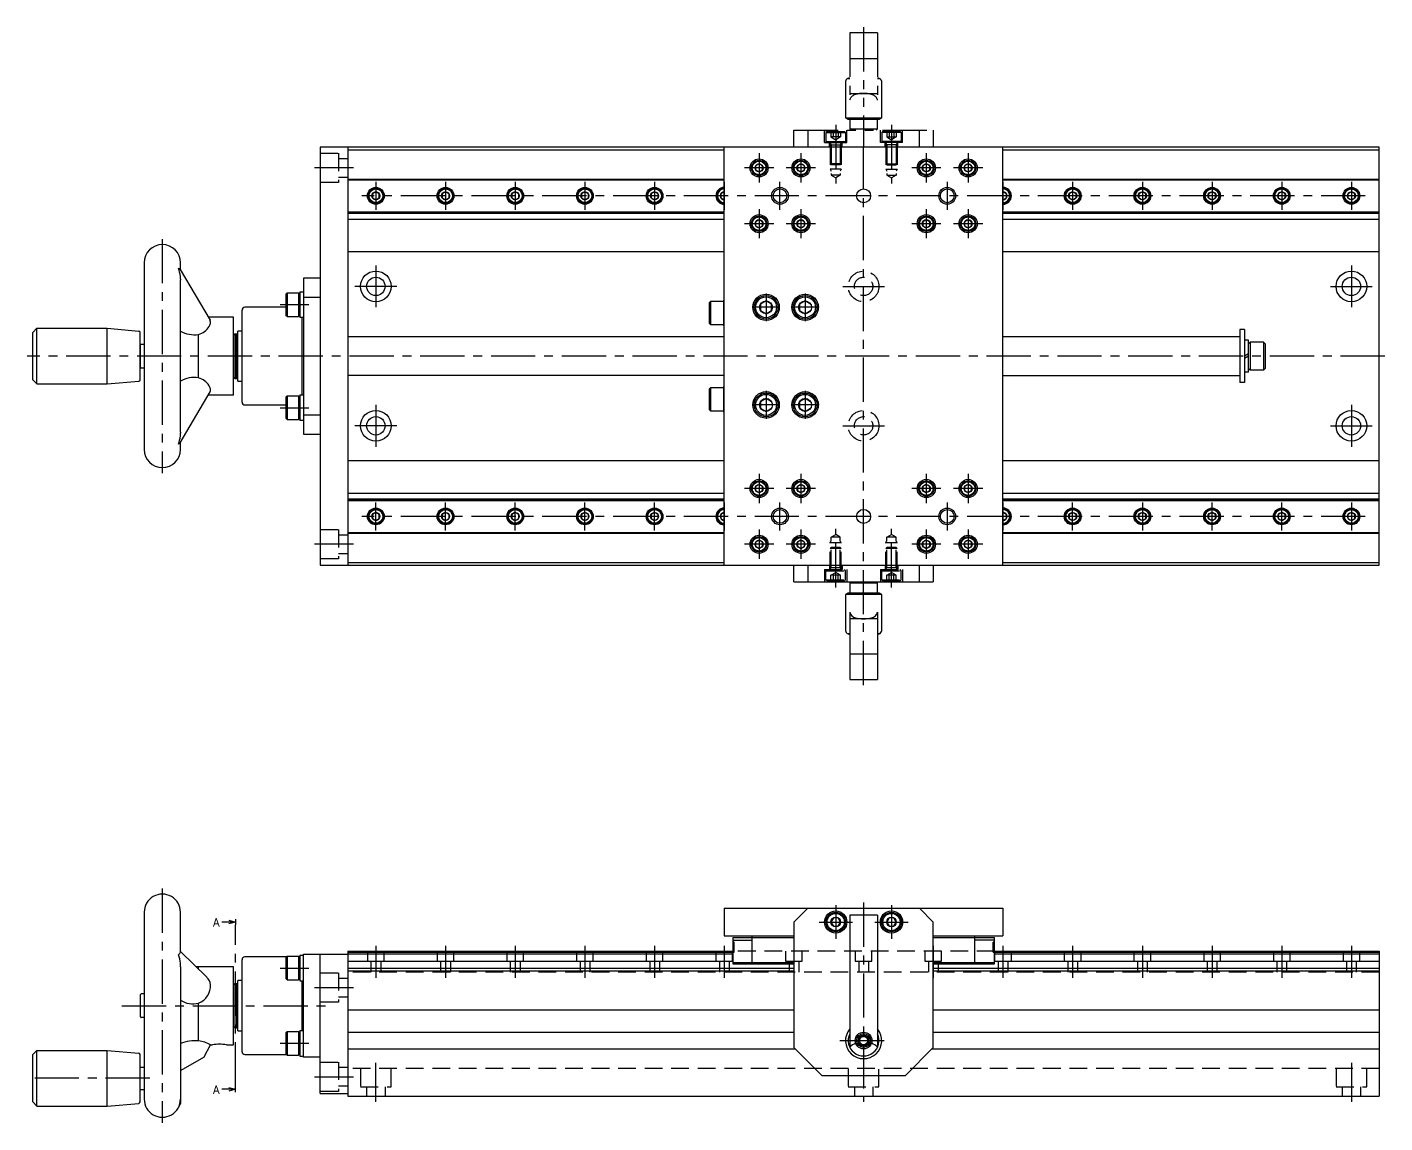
# Model space of a CAD drawing. Extents: x 0 to 794, y -11 to 401.
# Drawn here: x 306.9 to 794, y 8 to 401 of the extents above; entities that cross this region are included whole.
import ezdxf

# ---------------------------------------------------------------- set-up
doc = ezdxf.new("R2010")
doc.units = 0
doc.header["$LTSCALE"] = 0.5
for name, pattern in [('CENTER', [50.8, 31.75, -6.35, 6.35, -6.35]), ('DASHED', [19.05, 12.7, -6.35]), ('PHANTOM', [63.5, 31.75, -6.35, 6.35, -6.35, 6.35, -6.35])]:
    doc.linetypes.add(name, pattern=pattern)
doc.layers.get('0').update_dxf_attribs({"linetype": 'CONTINUOUS'})
for name, color, linetype in [('MSM_CENTER', 1, 'CENTER'), ('MSM_CONTINUOUS', 7, 'CONTINUOUS'), ('MSM_DASHED', 4, 'DASHED'), ('MSM_IMAGINARY', 6, 'PHANTOM'), ('MSM_NARROW', 5, 'CONTINUOUS'), ('MSM_PART_NUMBER', 7, 'CONTINUOUS')]:
    doc.layers.add(name, color=color, linetype=linetype)
doc.styles.get("Standard").update_dxf_attribs({"font": 'txt.shx', "height": 3, "bigfont": 'bigfont.shx'})

# ---------------------------------------------------------------- blocks, each defined once
blk = doc.blocks.new('_OPEN30')
at = {"color": 0, "linetype": 'BYBLOCK'}
for p, q in [((-1, 0.27), (0, 0)), ((0, 0), (-1, -0.27)), ((0, 0), (-1, 0))]:
    blk.add_line(p, q, dxfattribs=at)

msp = doc.modelspace()

# ---------------------------------------------------------------- linework, layer by layer
at = {"layer": 'MSM_CENTER'}
for p, q in [((596.95, 366), (596.95, 344.96)), ((616.95, 366), (616.95, 344.96)), ((569.45, 355.75), (569.45, 345.25)), ((584.45, 355.75), (584.45, 345.25)), ((606.95, 165), (606.95, 358)), ((629.45, 355.75), (629.45, 345.25)), ((644.45, 355.75), (644.45, 345.25)), ((423.95, 350.5), (409.95, 350.5)), ((574.7, 350.5), (564.2, 350.5)), ((589.7, 350.5), (579.2, 350.5)), ((634.7, 350.5), (624.2, 350.5)), ((649.7, 350.5), (639.2, 350.5)), ((431.95, 345.5), (431.95, 335.5)), ((456.95, 345.5), (456.95, 335.5)), ((481.95, 345.5), (481.95, 335.5)), ((506.95, 345.5), (506.95, 335.5)), ((531.95, 345.5), (531.95, 335.5)), ((556.95, 345.5), (556.95, 335.5)), ((576.95, 335.5), (576.95, 345.5)), ((636.95, 345.5), (636.95, 335.5)), ((656.95, 345.5), (656.95, 335.5)), ((681.95, 345.5), (681.95, 335.5)), ((706.95, 345.5), (706.95, 335.5)), ((731.95, 345.5), (731.95, 335.5)), ((756.95, 345.5), (756.95, 335.5)), ((781.95, 345.5), (781.95, 335.5)), ((786.95, 340.5), (426.95, 340.5)), ((569.45, 335.75), (569.45, 325.25)), ((584.45, 335.75), (584.45, 325.25)), ((629.45, 335.75), (629.45, 325.25)), ((644.45, 335.75), (644.45, 325.25)), ((574.7, 330.5), (564.2, 330.5)), ((589.7, 330.5), (579.2, 330.5)), ((634.7, 330.5), (624.2, 330.5)), ((649.7, 330.5), (639.2, 330.5)), ((355.35, 325), (355.35, 241)), ((431.95, 315.5), (431.95, 300.5)), ((781.95, 315.5), (781.95, 300.5)), ((439.45, 308), (424.45, 308)), ((599.45, 308), (614.45, 308)), ((774.45, 308), (789.45, 308)), ((571.95, 305.5), (571.95, 295.5)), ((585.95, 305.5), (585.95, 295.5)), ((397.65, 301.5), (407.95, 301.5)), ((576.95, 300.5), (566.95, 300.5)), ((590.95, 300.5), (580.95, 300.5)), ((793.95, 283), (306.85, 283)), ((571.95, 270.5), (571.95, 260.5)), ((585.95, 270.5), (585.95, 260.5)), ((397.65, 264.5), (407.95, 264.5)), ((431.95, 265.5), (431.95, 250.5)), ((576.95, 265.5), (566.95, 265.5)), ((590.95, 265.5), (580.95, 265.5)), ((781.95, 265.5), (781.95, 250.5)), ((439.45, 258), (424.45, 258)), ((599.45, 258), (614.45, 258)), ((774.45, 258), (789.45, 258)), ((569.45, 240.75), (569.45, 230.25)), ((584.45, 240.75), (584.45, 230.25)), ((629.45, 240.75), (629.45, 230.25)), ((644.45, 240.75), (644.45, 230.25)), ((574.7, 235.5), (564.2, 235.5)), ((589.7, 235.5), (579.2, 235.5)), ((634.7, 235.5), (624.2, 235.5)), ((649.7, 235.5), (639.2, 235.5)), ((431.95, 220.5), (431.95, 230.5)), ((456.95, 220.5), (456.95, 230.5)), ((481.95, 220.5), (481.95, 230.5)), ((506.95, 220.5), (506.95, 230.5)), ((531.95, 220.5), (531.95, 230.5)), ((556.95, 230.5), (556.95, 220.5)), ((576.95, 220.5), (576.95, 230.5)), ((636.95, 230.5), (636.95, 220.5)), ((656.95, 230.5), (656.95, 220.5)), ((681.95, 220.5), (681.95, 230.5)), ((706.95, 230.5), (706.95, 220.5)), ((731.95, 220.5), (731.95, 230.5)), ((756.95, 220.5), (756.95, 230.5)), ((781.95, 230.5), (781.95, 220.5)), ((786.95, 225.5), (426.95, 225.5)), ((569.45, 220.75), (569.45, 210.25)), ((584.45, 220.75), (584.45, 210.25)), ((596.95, 200), (596.95, 221.03)), ((616.95, 200), (616.95, 221.03)), ((629.45, 220.75), (629.45, 210.25)), ((644.45, 220.75), (644.45, 210.25)), ((423.95, 215.5), (409.95, 215.5)), ((574.7, 215.5), (564.2, 215.5)), ((589.7, 215.5), (579.2, 215.5)), ((634.7, 215.5), (624.2, 215.5)), ((649.7, 215.5), (639.2, 215.5)), ((355.35, 92), (355.35, 7.98)), ((596.95, 86), (596.95, 74)), ((606.95, 87), (606.95, 15.5)), ((616.95, 86), (616.95, 74)), ((381.65, 21), (381.65, 79)), ((590.95, 80), (602.95, 80)), ((610.95, 80), (622.95, 80)), ((431.95, 71.5), (431.95, 60)), ((456.95, 71.5), (456.95, 60)), ((481.95, 71.5), (481.95, 60)), ((506.95, 71.5), (506.95, 60)), ((531.95, 71.5), (531.95, 60)), ((556.95, 71.5), (556.95, 60)), ((581.95, 71.5), (581.95, 60)), ((631.95, 71.5), (631.95, 60)), ((656.95, 71.5), (656.95, 60)), ((681.95, 71.5), (681.95, 60)), ((706.95, 71.5), (706.95, 60)), ((731.95, 71.5), (731.95, 60)), ((756.95, 71.5), (756.95, 60)), ((781.95, 71.5), (781.95, 60)), ((397.65, 63.5), (407.95, 63.5)), ((409.95, 56.5), (423.95, 56.5)), ((340.85, 50), (413.95, 50)), ((397.65, 36.5), (407.95, 36.5)), ((598.45, 37.5), (615.45, 37.5)), ((431.95, 15.5), (431.95, 29.5)), ((781.95, 29.5), (781.95, 15.5)), ((409.95, 24.5), (423.95, 24.5)), ((350.85, 23.98), (306.85, 23.98))]:
    msp.add_line(p, q, dxfattribs=at)
at = {"layer": 'MSM_CONTINUOUS'}
for p, q in [((411.95, 358), (411.95, 208)), ((791.95, 358), (411.95, 358)), ((421.95, 358), (421.95, 208)), ((421.95, 357), (556.95, 357)), ((556.95, 208), (556.95, 358)), ((656.95, 208), (656.95, 358)), ((656.95, 357), (791.95, 357)), ((791.95, 208), (791.95, 358)), ((569.45, 351.94), (568.2, 351.22)), ((568.2, 351.22), (568.2, 349.77)), ((570.7, 351.22), (569.45, 351.94)), ((570.7, 349.77), (570.7, 351.22)), ((584.45, 351.94), (583.2, 351.22)), ((583.2, 351.22), (583.2, 349.77)), ((585.7, 351.22), (584.45, 351.94)), ((585.7, 349.77), (585.7, 351.22)), ((629.45, 351.94), (628.2, 351.22)), ((628.2, 351.22), (628.2, 349.77)), ((630.7, 351.22), (629.45, 351.94)), ((630.7, 349.77), (630.7, 351.22)), ((644.45, 351.94), (643.2, 351.22)), ((643.2, 351.22), (643.2, 349.77)), ((645.7, 351.22), (644.45, 351.94)), ((645.7, 349.77), (645.7, 351.22)), ((421.95, 346.5), (556.95, 346.5)), ((421.95, 346.2), (556.95, 346.2)), ((568.2, 349.77), (569.45, 349.05)), ((569.45, 349.05), (570.7, 349.77)), ((583.2, 349.77), (584.45, 349.05)), ((584.45, 349.05), (585.7, 349.77)), ((628.2, 349.77), (629.45, 349.05)), ((629.45, 349.05), (630.7, 349.77)), ((643.2, 349.77), (644.45, 349.05)), ((644.45, 349.05), (645.7, 349.77)), ((656.95, 346.5), (791.95, 346.5)), ((656.95, 346.2), (791.95, 346.2)), ((431.95, 341.94), (430.7, 341.22)), ((430.7, 341.22), (430.7, 339.77)), ((433.2, 341.22), (431.95, 341.94)), ((433.2, 339.77), (433.2, 341.22)), ((456.95, 341.94), (455.7, 341.22)), ((455.7, 341.22), (455.7, 339.77)), ((458.2, 341.22), (456.95, 341.94)), ((458.2, 339.77), (458.2, 341.22)), ((481.95, 341.94), (480.7, 341.22)), ((480.7, 341.22), (480.7, 339.77)), ((483.2, 341.22), (481.95, 341.94)), ((483.2, 339.77), (483.2, 341.22)), ((506.95, 341.94), (505.7, 341.22)), ((505.7, 341.22), (505.7, 339.77)), ((508.2, 341.22), (506.95, 341.94)), ((508.2, 339.77), (508.2, 341.22)), ((531.95, 341.94), (530.7, 341.22)), ((530.7, 341.22), (530.7, 339.77)), ((533.2, 341.22), (531.95, 341.94)), ((533.2, 339.77), (533.2, 341.22)), ((556.95, 341.94), (555.7, 341.22)), ((555.7, 341.22), (555.7, 339.77)), ((658.2, 341.22), (656.95, 341.94)), ((658.2, 339.77), (658.2, 341.22)), ((681.95, 341.94), (680.7, 341.22)), ((680.7, 341.22), (680.7, 339.77)), ((683.2, 341.22), (681.95, 341.94)), ((683.2, 339.77), (683.2, 341.22)), ((706.95, 341.94), (705.7, 341.22)), ((705.7, 341.22), (705.7, 339.77)), ((708.2, 341.22), (706.95, 341.94)), ((708.2, 339.77), (708.2, 341.22)), ((731.95, 341.94), (730.7, 341.22)), ((730.7, 341.22), (730.7, 339.77)), ((733.2, 341.22), (731.95, 341.94)), ((733.2, 339.77), (733.2, 341.22)), ((756.95, 341.94), (755.7, 341.22)), ((755.7, 341.22), (755.7, 339.77)), ((758.2, 341.22), (756.95, 341.94)), ((758.2, 339.77), (758.2, 341.22)), ((781.95, 341.94), (780.7, 341.22)), ((780.7, 341.22), (780.7, 339.77)), ((783.2, 341.22), (781.95, 341.94)), ((783.2, 339.77), (783.2, 341.22)), ((430.7, 339.77), (431.95, 339.05)), ((431.95, 339.05), (433.2, 339.77)), ((455.7, 339.77), (456.95, 339.05)), ((456.95, 339.05), (458.2, 339.77)), ((480.7, 339.77), (481.95, 339.05)), ((481.95, 339.05), (483.2, 339.77)), ((505.7, 339.77), (506.95, 339.05)), ((506.95, 339.05), (508.2, 339.77)), ((530.7, 339.77), (531.95, 339.05)), ((531.95, 339.05), (533.2, 339.77)), ((555.7, 339.77), (556.95, 339.05)), ((656.95, 339.05), (658.2, 339.77)), ((680.7, 339.77), (681.95, 339.05)), ((681.95, 339.05), (683.2, 339.77)), ((705.7, 339.77), (706.95, 339.05)), ((706.95, 339.05), (708.2, 339.77)), ((730.7, 339.77), (731.95, 339.05)), ((731.95, 339.05), (733.2, 339.77)), ((755.7, 339.77), (756.95, 339.05)), ((756.95, 339.05), (758.2, 339.77)), ((780.7, 339.77), (781.95, 339.05)), ((781.95, 339.05), (783.2, 339.77)), ((421.95, 334.79), (556.95, 334.79)), ((421.95, 334.5), (556.95, 334.5)), ((421.95, 334.24), (556.95, 334.24)), ((421.95, 332.12), (556.95, 332.12)), ((569.45, 331.94), (568.2, 331.22)), ((570.7, 331.22), (569.45, 331.94)), ((584.45, 331.94), (583.2, 331.22)), ((585.7, 331.22), (584.45, 331.94)), ((629.45, 331.94), (628.2, 331.22)), ((630.7, 331.22), (629.45, 331.94)), ((644.45, 331.94), (643.2, 331.22)), ((645.7, 331.22), (644.45, 331.94)), ((656.95, 334.79), (791.95, 334.79)), ((656.95, 334.5), (791.95, 334.5)), ((656.95, 334.24), (791.95, 334.24)), ((656.95, 332.12), (791.95, 332.12)), ((568.2, 331.22), (568.2, 329.77)), ((568.2, 329.77), (569.45, 329.05)), ((569.45, 329.05), (570.7, 329.77)), ((570.7, 329.77), (570.7, 331.22)), ((583.2, 331.22), (583.2, 329.77)), ((583.2, 329.77), (584.45, 329.05)), ((584.45, 329.05), (585.7, 329.77)), ((585.7, 329.77), (585.7, 331.22)), ((628.2, 331.22), (628.2, 329.77)), ((628.2, 329.77), (629.45, 329.05)), ((629.45, 329.05), (630.7, 329.77)), ((630.7, 329.77), (630.7, 331.22)), ((643.2, 331.22), (643.2, 329.77)), ((643.2, 329.77), (644.45, 329.05)), ((644.45, 329.05), (645.7, 329.77)), ((645.7, 329.77), (645.7, 331.22)), ((421.95, 320.5), (556.95, 320.5)), ((656.95, 320.5), (791.95, 320.5)), ((348.85, 316.5), (348.85, 249.5)), ((361.69, 314.07), (372.46, 295.86)), ((361.85, 313.79), (361.85, 316.5)), ((361.85, 310.27), (361.85, 310.28)), ((361.85, 255.72), (361.85, 310.27)), ((411.95, 311), (405.95, 311)), ((405.95, 311), (405.95, 255)), ((400.15, 305.75), (399.65, 305.25)), ((399.65, 305.25), (399.65, 297.75)), ((400.15, 305.75), (400.15, 297.25)), ((400.15, 305.75), (404.15, 305.75)), ((404.15, 305.75), (404.65, 305.25)), ((404.15, 305.75), (404.15, 297.25)), ((404.65, 306.1), (405.95, 306.1)), ((404.65, 306.1), (404.65, 296.9)), ((411.95, 304.01), (405.95, 304.01)), ((551.65, 302.25), (552.15, 302.75)), ((551.65, 294.75), (551.65, 302.25)), ((552.15, 302.75), (556.65, 302.75)), ((552.15, 294.25), (552.15, 302.75)), ((556.65, 303.1), (556.95, 303.1)), ((556.65, 303.1), (556.65, 293.9)), ((571.95, 302.8), (569.95, 301.65)), ((573.95, 301.65), (571.95, 302.8)), ((585.95, 302.8), (583.95, 301.65)), ((587.95, 301.65), (585.95, 302.8)), ((383.95, 266.5), (383.95, 299.5)), ((399.65, 300.5), (384.95, 300.5)), ((400.15, 297.25), (399.65, 297.75)), ((400.15, 297.25), (404.15, 297.25)), ((404.15, 297.25), (404.65, 297.75)), ((556.65, 298.5), (556.95, 298.67)), ((556.65, 297.74), (556.95, 297.92)), ((569.95, 301.65), (569.95, 299.34)), ((569.95, 299.34), (571.95, 298.19)), ((571.95, 298.19), (573.95, 299.34)), ((573.95, 299.34), (573.95, 301.65)), ((583.95, 301.65), (583.95, 299.34)), ((583.95, 299.34), (585.95, 298.19)), ((585.95, 298.19), (587.95, 299.34)), ((308.85, 291.5), (310.35, 293)), ((310.35, 273), (310.35, 293)), ((310.35, 293), (335.52, 293)), ((335.52, 273), (335.52, 293)), ((335.52, 293), (346.9, 292)), ((380.85, 297), (371.79, 297)), ((380.85, 269), (380.85, 297)), ((405.95, 296.9), (404.65, 296.9)), ((405.55, 269.1), (405.55, 296.9)), ((552.15, 294.25), (551.65, 294.75)), ((556.65, 294.25), (552.15, 294.25)), ((556.65, 293.9), (556.95, 293.9)), ((741.95, 292.5), (741.95, 273.5)), ((743.55, 292.5), (741.95, 292.5)), ((743.55, 292.5), (743.55, 273.5)), ((308.85, 274.5), (308.85, 291.5)), ((347.35, 274.49), (347.35, 291.5)), ((368.35, 275.2), (368.35, 290.79)), ((381.35, 291), (380.85, 290.5)), ((381.35, 291), (381.35, 275)), ((381.35, 291), (381.95, 291)), ((381.95, 275), (381.95, 291)), ((381.95, 291), (382.45, 290.5)), ((383.95, 292), (382.45, 292)), ((382.45, 274), (382.45, 292)), ((421.95, 290), (556.95, 290)), ((656.95, 290), (741.95, 290)), ((745.05, 288.7), (743.55, 288.7)), ((745.05, 277.3), (745.05, 288.7)), ((745.65, 288), (745.05, 287.4)), ((745.65, 288), (745.65, 278)), ((750.45, 288), (745.65, 288)), ((750.45, 288), (750.45, 278)), ((750.45, 288), (751.05, 287.4)), ((751.05, 287.4), (751.05, 278.6)), ((347.55, 287), (347.35, 287)), ((347.55, 279), (347.55, 287)), ((347.8, 287.25), (348.85, 287.25)), ((558.95, 283), (558.95, 283)), ((745.05, 283.86), (743.55, 283)), ((745.05, 283), (743.55, 282.13)), ((347.55, 279), (347.35, 279)), ((347.8, 278.75), (348.85, 278.75)), ((745.65, 278), (745.05, 278.6)), ((750.45, 278), (745.65, 278)), ((750.45, 278), (751.05, 278.6)), ((308.85, 274.5), (310.35, 273)), ((310.35, 273), (335.52, 273)), ((335.52, 273), (346.9, 273.99)), ((381.35, 275), (380.85, 275.5)), ((381.35, 275), (381.95, 275)), ((381.95, 275), (382.45, 275.5)), ((382.45, 274), (383.95, 274)), ((556.95, 276), (421.95, 276)), ((656.95, 276), (741.95, 276)), ((743.55, 273.5), (741.95, 273.5)), ((745.05, 277.3), (743.55, 277.3)), ((361.69, 251.92), (372.46, 270.13)), ((380.85, 269), (371.79, 269)), ((400.15, 268.75), (399.65, 268.25)), ((399.65, 268.25), (399.65, 260.75)), ((400.15, 268.75), (400.15, 260.25)), ((400.15, 268.75), (404.15, 268.75)), ((404.15, 268.75), (404.65, 268.25)), ((404.15, 268.75), (404.15, 260.25)), ((404.65, 269.1), (405.95, 269.1)), ((404.65, 269.1), (404.65, 259.9)), ((551.65, 271.25), (552.15, 271.75)), ((551.65, 263.75), (551.65, 271.25)), ((552.15, 271.75), (556.65, 271.75)), ((552.15, 263.25), (552.15, 271.75)), ((556.65, 272.1), (556.95, 272.1)), ((556.65, 272.1), (556.65, 262.9)), ((384.95, 265.5), (399.65, 265.5)), ((552.15, 263.25), (551.65, 263.75)), ((556.65, 263.25), (552.15, 263.25)), ((556.65, 267.5), (556.95, 267.67)), ((556.65, 266.74), (556.95, 266.92)), ((571.95, 267.8), (569.95, 266.65)), ((569.95, 266.65), (569.95, 264.34)), ((569.95, 264.34), (571.95, 263.19)), ((573.95, 266.65), (571.95, 267.8)), ((571.95, 263.19), (573.95, 264.34)), ((585.95, 267.8), (583.95, 266.65)), ((583.95, 266.65), (583.95, 264.34)), ((583.95, 264.34), (585.95, 263.19)), ((587.95, 266.65), (585.95, 267.8)), ((585.95, 263.19), (587.95, 264.34)), ((400.15, 260.25), (399.65, 260.75)), ((400.15, 260.25), (404.15, 260.25)), ((404.15, 260.25), (404.65, 260.75)), ((405.95, 259.9), (404.65, 259.9)), ((405.95, 261.98), (411.95, 261.98)), ((556.65, 262.9), (556.95, 262.9)), ((361.85, 255.72), (361.85, 255.71)), ((405.95, 255), (411.95, 255)), ((361.85, 249.5), (361.85, 252.2)), ((421.95, 245.5), (556.95, 245.5)), ((656.95, 245.5), (791.95, 245.5)), ((421.95, 233.87), (556.95, 233.87)), ((569.45, 236.94), (568.2, 236.22)), ((568.2, 236.22), (568.2, 234.77)), ((568.2, 234.77), (569.45, 234.05)), ((570.7, 236.22), (569.45, 236.94)), ((569.45, 234.05), (570.7, 234.77)), ((570.7, 234.77), (570.7, 236.22)), ((584.45, 236.94), (583.2, 236.22)), ((583.2, 236.22), (583.2, 234.77)), ((583.2, 234.77), (584.45, 234.05)), ((585.7, 236.22), (584.45, 236.94)), ((584.45, 234.05), (585.7, 234.77)), ((585.7, 234.77), (585.7, 236.22)), ((629.45, 236.94), (628.2, 236.22)), ((628.2, 236.22), (628.2, 234.77)), ((628.2, 234.77), (629.45, 234.05)), ((630.7, 236.22), (629.45, 236.94)), ((629.45, 234.05), (630.7, 234.77)), ((630.7, 234.77), (630.7, 236.22)), ((644.45, 236.94), (643.2, 236.22)), ((643.2, 236.22), (643.2, 234.77)), ((643.2, 234.77), (644.45, 234.05)), ((645.7, 236.22), (644.45, 236.94)), ((644.45, 234.05), (645.7, 234.77)), ((645.7, 234.77), (645.7, 236.22)), ((656.95, 233.87), (791.95, 233.87)), ((421.95, 231.75), (556.95, 231.75)), ((421.95, 231.5), (556.95, 231.5)), ((421.95, 231.2), (556.95, 231.2)), ((656.95, 231.75), (791.95, 231.75)), ((656.95, 231.5), (791.95, 231.5)), ((656.95, 231.2), (791.95, 231.2)), ((431.95, 226.94), (430.7, 226.22)), ((430.7, 226.22), (430.7, 224.77)), ((430.7, 224.77), (431.95, 224.05)), ((433.2, 226.22), (431.95, 226.94)), ((431.95, 224.05), (433.2, 224.77)), ((433.2, 224.77), (433.2, 226.22)), ((456.95, 226.94), (455.7, 226.22)), ((455.7, 226.22), (455.7, 224.77)), ((455.7, 224.77), (456.95, 224.05)), ((458.2, 226.22), (456.95, 226.94)), ((456.95, 224.05), (458.2, 224.77)), ((458.2, 224.77), (458.2, 226.22)), ((481.95, 226.94), (480.7, 226.22)), ((480.7, 226.22), (480.7, 224.77)), ((480.7, 224.77), (481.95, 224.05)), ((483.2, 226.22), (481.95, 226.94)), ((481.95, 224.05), (483.2, 224.77)), ((483.2, 224.77), (483.2, 226.22)), ((506.95, 226.94), (505.7, 226.22)), ((505.7, 226.22), (505.7, 224.77)), ((505.7, 224.77), (506.95, 224.05)), ((508.2, 226.22), (506.95, 226.94)), ((506.95, 224.05), (508.2, 224.77)), ((508.2, 224.77), (508.2, 226.22)), ((531.95, 226.94), (530.7, 226.22)), ((530.7, 226.22), (530.7, 224.77)), ((530.7, 224.77), (531.95, 224.05)), ((533.2, 226.22), (531.95, 226.94)), ((531.95, 224.05), (533.2, 224.77)), ((533.2, 224.77), (533.2, 226.22)), ((556.95, 226.94), (555.7, 226.22)), ((555.7, 226.22), (555.7, 224.77)), ((555.7, 224.77), (556.95, 224.05)), ((658.2, 226.22), (656.95, 226.94)), ((656.95, 224.05), (658.2, 224.77)), ((658.2, 224.77), (658.2, 226.22)), ((681.95, 226.94), (680.7, 226.22)), ((680.7, 226.22), (680.7, 224.77)), ((680.7, 224.77), (681.95, 224.05)), ((683.2, 226.22), (681.95, 226.94)), ((681.95, 224.05), (683.2, 224.77)), ((683.2, 224.77), (683.2, 226.22)), ((706.95, 226.94), (705.7, 226.22)), ((705.7, 226.22), (705.7, 224.77)), ((705.7, 224.77), (706.95, 224.05)), ((708.2, 226.22), (706.95, 226.94)), ((706.95, 224.05), (708.2, 224.77)), ((708.2, 224.77), (708.2, 226.22)), ((731.95, 226.94), (730.7, 226.22)), ((730.7, 226.22), (730.7, 224.77)), ((730.7, 224.77), (731.95, 224.05)), ((733.2, 226.22), (731.95, 226.94)), ((731.95, 224.05), (733.2, 224.77)), ((733.2, 224.77), (733.2, 226.22)), ((756.95, 226.94), (755.7, 226.22)), ((755.7, 226.22), (755.7, 224.77)), ((755.7, 224.77), (756.95, 224.05)), ((758.2, 226.22), (756.95, 226.94)), ((756.95, 224.05), (758.2, 224.77)), ((758.2, 224.77), (758.2, 226.22)), ((781.95, 226.94), (780.7, 226.22)), ((780.7, 226.22), (780.7, 224.77)), ((780.7, 224.77), (781.95, 224.05)), ((783.2, 226.22), (781.95, 226.94)), ((781.95, 224.05), (783.2, 224.77)), ((783.2, 224.77), (783.2, 226.22)), ((421.95, 219.79), (556.95, 219.79)), ((421.95, 219.5), (556.95, 219.5)), ((656.95, 219.79), (791.95, 219.79)), ((656.95, 219.5), (791.95, 219.5)), ((569.45, 216.94), (568.2, 216.22)), ((568.2, 216.22), (568.2, 214.77)), ((568.2, 214.77), (569.45, 214.05)), ((570.7, 216.22), (569.45, 216.94)), ((569.45, 214.05), (570.7, 214.77)), ((570.7, 214.77), (570.7, 216.22)), ((584.45, 216.94), (583.2, 216.22)), ((583.2, 216.22), (583.2, 214.77)), ((583.2, 214.77), (584.45, 214.05)), ((585.7, 216.22), (584.45, 216.94)), ((584.45, 214.05), (585.7, 214.77)), ((585.7, 214.77), (585.7, 216.22)), ((629.45, 216.94), (628.2, 216.22)), ((628.2, 216.22), (628.2, 214.77)), ((628.2, 214.77), (629.45, 214.05)), ((630.7, 216.22), (629.45, 216.94)), ((629.45, 214.05), (630.7, 214.77)), ((630.7, 214.77), (630.7, 216.22)), ((644.45, 216.94), (643.2, 216.22)), ((643.2, 216.22), (643.2, 214.77)), ((643.2, 214.77), (644.45, 214.05)), ((645.7, 216.22), (644.45, 216.94)), ((644.45, 214.05), (645.7, 214.77)), ((645.7, 214.77), (645.7, 216.22)), ((411.95, 208), (791.95, 208)), ((421.95, 209), (556.95, 209)), ((581.95, 202), (581.95, 208)), ((586.95, 208), (586.95, 202)), ((626.95, 202), (626.95, 208)), ((631.95, 208), (631.95, 202)), ((656.95, 209), (791.95, 209)), ((581.95, 202), (631.95, 202)), ((602.45, 202), (601.95, 201.5)), ((601.95, 201.5), (601.95, 198)), ((611.95, 201.5), (601.95, 201.5)), ((611.95, 201.5), (611.45, 202)), ((611.95, 198), (611.95, 201.5)), ((601.32, 198), (600.45, 197.5)), ((600.45, 197.5), (600.45, 184.63)), ((613.45, 197.5), (600.45, 197.5)), ((612.59, 198), (601.32, 198)), ((613.45, 197.5), (612.59, 198)), ((613.45, 184.63), (613.45, 197.5)), ((601.95, 191.14), (601.95, 167)), ((611.95, 191.14), (611.95, 167)), ((611.95, 188.78), (601.95, 188.78)), ((601.95, 183.37), (601.42, 183.37)), ((612.48, 183.37), (611.95, 183.37)), ((601.95, 176.22), (611.95, 176.22)), ((601.95, 167), (611.95, 167)), ((355.35, 90), (355.35, 90)), ((348.85, 83.5), (348.85, 16.5)), ((361.85, 69.47), (361.85, 83.5)), ((556.95, 85), (556.95, 75)), ((556.95, 85), (656.95, 85)), ((586.95, 85), (581.95, 80)), ((631.95, 80), (626.95, 85)), ((656.95, 85), (656.95, 75)), ((581.95, 80), (581.95, 35)), ((596.09, 81.5), (595.22, 80)), ((595.22, 80), (596.09, 78.5)), ((597.82, 81.5), (596.09, 81.5)), ((596.09, 78.5), (597.82, 78.5)), ((598.68, 80), (597.82, 81.5)), ((597.82, 78.5), (598.68, 80)), ((611.95, 82.5), (601.95, 82.5)), ((601.95, 82.5), (601.95, 35.14)), ((611.95, 82.5), (611.95, 35.14)), ((616.09, 81.5), (615.22, 80)), ((615.22, 80), (616.09, 78.5)), ((617.82, 81.5), (616.09, 81.5)), ((616.09, 78.5), (617.82, 78.5)), ((618.68, 80), (617.82, 81.5)), ((617.82, 78.5), (618.68, 80)), ((631.95, 35), (631.95, 80)), ((556.95, 75), (581.95, 75)), ((560, 74.5), (581.95, 74.5)), ((560, 74.5), (560, 65)), ((560, 73.5), (567, 73.5)), ((567, 65), (567, 75)), ((631.95, 75), (656.95, 75)), ((631.95, 74.5), (653.9, 74.5)), ((646.9, 65), (646.9, 75)), ((653.9, 73.5), (646.9, 73.5)), ((653.9, 65), (653.9, 74.5)), ((361.85, 69.47), (371.37, 60.18)), ((405.95, 68.5), (421.95, 68.5)), ((405.95, 31.5), (405.95, 68.5)), ((411.95, 18.5), (411.95, 68.5)), ((421.95, 69.5), (560.5, 69.5)), ((421.95, 69.5), (421.95, 17.5)), ((421.95, 69.2), (560, 69.2)), ((421.95, 68.55), (560, 68.55)), ((560.5, 72.8), (560, 72.8)), ((560.5, 72.5), (560, 72.5)), ((560, 69.2), (560.5, 69.2)), ((560.5, 69.2), (560.5, 72.8)), ((653.9, 72.8), (653.4, 72.8)), ((653.4, 69.2), (653.4, 72.8)), ((653.9, 72.5), (653.4, 72.5)), ((653.4, 69.5), (791.95, 69.5)), ((653.4, 69.2), (653.9, 69.2)), ((653.9, 69.2), (791.95, 69.2)), ((653.9, 68.55), (791.95, 68.55)), ((791.95, 69.5), (791.95, 17.5)), ((361.85, 63.89), (361.85, 14.91)), ((368.35, 63.98), (367.39, 64.06)), ((368.35, 63.13), (368.35, 63.98)), ((380.85, 63.98), (368.35, 63.98)), ((380.85, 35.98), (380.85, 63.98)), ((383.95, 33.5), (383.95, 66.5)), ((399.9, 67.5), (384.95, 67.5)), ((400.15, 67.75), (399.65, 67.25)), ((399.65, 67.25), (399.65, 59.75)), ((400.15, 67.75), (400.15, 59.25)), ((400.15, 67.75), (404.15, 67.75)), ((404.15, 67.75), (404.65, 67.25)), ((404.15, 67.75), (404.15, 59.25)), ((404.65, 68.1), (405.95, 68.1)), ((404.65, 68.1), (404.65, 58.9)), ((421.95, 65.95), (560, 65.95)), ((421.95, 63.5), (581.95, 63.5)), ((560, 65.5), (581.95, 65.5)), ((560, 65), (581.95, 65)), ((631.95, 65.5), (653.9, 65.5)), ((631.95, 65), (653.9, 65)), ((631.95, 63.5), (791.95, 63.5)), ((653.9, 65.95), (791.95, 65.95)), ((383.95, 59), (382.45, 59)), ((382.45, 41), (382.45, 59)), ((400.15, 59.25), (399.65, 59.75)), ((400.15, 59.25), (404.15, 59.25)), ((404.15, 59.25), (404.65, 59.75)), ((404.65, 58.9), (405.95, 58.9)), ((405.55, 41.1), (405.55, 58.9)), ((421.95, 62.49), (581.95, 62.49)), ((631.95, 62.49), (791.95, 62.49)), ((347.55, 45.98), (347.55, 54)), ((348.85, 54.25), (347.8, 54.25)), ((381.35, 58), (380.85, 57.5)), ((381.35, 58), (381.35, 42)), ((381.35, 58), (381.95, 58)), ((381.95, 58), (381.95, 42)), ((381.95, 58), (382.45, 57.5)), ((368.35, 37.41), (368.35, 50.91)), ((348.85, 45.73), (347.8, 45.73)), ((421.95, 48.5), (581.95, 48.5)), ((631.95, 48.5), (791.95, 48.5)), ((381.35, 42), (380.85, 42.5)), ((381.35, 42), (381.95, 42)), ((381.95, 42), (382.45, 42.5)), ((382.45, 41), (383.95, 41)), ((400.15, 40.75), (399.65, 40.25)), ((399.65, 40.25), (399.65, 32.75)), ((400.15, 40.75), (400.15, 32.25)), ((400.15, 40.75), (404.15, 40.75)), ((404.15, 40.75), (404.65, 40.25)), ((404.15, 40.75), (404.15, 32.25)), ((404.65, 41.1), (405.95, 41.1)), ((404.65, 41.1), (404.65, 31.9)), ((421.95, 40.5), (581.95, 40.5)), ((606.09, 39), (605.22, 37.5)), ((607.82, 39), (606.09, 39)), ((608.68, 37.5), (607.82, 39)), ((631.95, 40.5), (791.95, 40.5)), ((370.41, 31.61), (372.65, 35.98)), ((372.65, 35.98), (373.37, 35.98)), ((378.34, 35.98), (380.85, 35.98)), ((421.95, 34.5), (582.45, 34.5)), ((581.95, 35), (591.95, 25)), ((605.22, 37.5), (606.09, 36)), ((606.09, 36), (607.82, 36)), ((607.82, 36), (608.68, 37.5)), ((621.95, 25), (631.95, 35)), ((631.45, 34.5), (791.95, 34.5)), ((308.85, 32.48), (310.35, 33.98)), ((308.85, 15.48), (308.85, 32.48)), ((310.35, 13.98), (310.35, 33.98)), ((310.35, 33.98), (335.52, 33.98)), ((335.52, 13.98), (335.52, 33.98)), ((335.52, 33.98), (346.9, 32.98)), ((347.35, 15.47), (347.35, 32.48)), ((361.85, 26.81), (370.43, 31.65)), ((384.95, 32.5), (399.9, 32.5)), ((400.15, 32.25), (399.65, 32.75)), ((400.15, 32.25), (404.15, 32.25)), ((404.15, 32.25), (404.65, 32.75)), ((404.65, 31.9), (405.95, 31.9)), ((411.95, 31.5), (405.95, 31.5)), ((347.35, 27.98), (348.85, 27.98)), ((591.95, 25), (621.95, 25)), ((347.35, 19.98), (348.85, 19.98)), ((308.85, 15.48), (310.35, 13.98)), ((335.52, 13.98), (346.9, 14.97)), ((361.85, 14.91), (361.14, 13.51)), ((411.95, 18.5), (421.95, 18.5)), ((421.95, 17.5), (791.95, 17.5)), ((310.35, 13.98), (335.52, 13.98)), ((355.35, 10), (355.35, 10))]:
    msp.add_line(p, q, dxfattribs=at)
msp.add_lwpolyline([(379.15, 20), (376.65, 20)], dxfattribs=at)
for centre, radius in [((569.45, 350.5), 3.25), ((569.45, 350.5), 2.75), ((569.45, 350.5), 2.45), ((569.45, 350.5), 1.44), ((584.45, 350.5), 3.25), ((584.45, 350.5), 2.75), ((584.45, 350.5), 2.45), ((584.45, 350.5), 1.44), ((629.45, 350.5), 3.25), ((629.45, 350.5), 2.75), ((629.45, 350.5), 2.45), ((629.45, 350.5), 1.44), ((644.45, 350.5), 3.25), ((644.45, 350.5), 2.75), ((644.45, 350.5), 2.45), ((644.45, 350.5), 1.44), ((431.95, 340.5), 3), ((431.95, 340.5), 2.75), ((431.95, 340.5), 2.45), ((431.95, 340.5), 1.44), ((456.95, 340.5), 3), ((456.95, 340.5), 2.75), ((456.95, 340.5), 2.45), ((456.95, 340.5), 1.44), ((481.95, 340.5), 3), ((481.95, 340.5), 2.75), ((481.95, 340.5), 2.45), ((481.95, 340.5), 1.44), ((506.95, 340.5), 3), ((506.95, 340.5), 2.75), ((506.95, 340.5), 2.45), ((506.95, 340.5), 1.44), ((531.95, 340.5), 3), ((531.95, 340.5), 2.75), ((531.95, 340.5), 2.45), ((531.95, 340.5), 1.44), ((576.95, 340.5), 2.46), ((606.95, 340.5), 2.5), ((636.95, 340.5), 2.46), ((681.95, 340.5), 3), ((681.95, 340.5), 2.75), ((681.95, 340.5), 2.45), ((681.95, 340.5), 1.44), ((706.95, 340.5), 3), ((706.95, 340.5), 2.75), ((706.95, 340.5), 2.45), ((706.95, 340.5), 1.44), ((731.95, 340.5), 3), ((731.95, 340.5), 2.75), ((731.95, 340.5), 2.45), ((731.95, 340.5), 1.44), ((756.95, 340.5), 3), ((756.95, 340.5), 2.75), ((756.95, 340.5), 2.45), ((756.95, 340.5), 1.44), ((781.95, 340.5), 3), ((781.95, 340.5), 2.75), ((781.95, 340.5), 2.45), ((781.95, 340.5), 1.44), ((569.45, 330.5), 3.25), ((569.45, 330.5), 2.75), ((569.45, 330.5), 2.45), ((569.45, 330.5), 1.44), ((584.45, 330.5), 3.25), ((584.45, 330.5), 2.75), ((584.45, 330.5), 2.45), ((584.45, 330.5), 1.44), ((629.45, 330.5), 3.25), ((629.45, 330.5), 2.75), ((629.45, 330.5), 2.45), ((629.45, 330.5), 1.44), ((644.45, 330.5), 3.25), ((644.45, 330.5), 2.75), ((644.45, 330.5), 2.45), ((644.45, 330.5), 1.44), ((431.95, 308), 5.5), ((781.95, 308), 5.5), ((431.95, 308), 3.3), ((781.95, 308), 3.3), ((571.95, 300.5), 4.75), ((571.95, 300.5), 4.25), ((571.95, 300.5), 3.75), ((571.95, 300.5), 2.31), ((585.95, 300.5), 4.75), ((585.95, 300.5), 4.25), ((585.95, 300.5), 3.75), ((585.95, 300.5), 2.31), ((571.95, 265.5), 4.75), ((571.95, 265.5), 4.25), ((571.95, 265.5), 3.75), ((585.95, 265.5), 4.75), ((585.95, 265.5), 4.25), ((585.95, 265.5), 3.75), ((431.95, 258), 5.5), ((571.95, 265.5), 2.31), ((585.95, 265.5), 2.31), ((781.95, 258), 5.5), ((431.95, 258), 3.3), ((781.95, 258), 3.3), ((569.45, 235.5), 3.25), ((584.45, 235.5), 3.25), ((629.45, 235.5), 3.25), ((644.45, 235.5), 3.25), ((569.45, 235.5), 2.75), ((569.45, 235.5), 2.45), ((569.45, 235.5), 1.44), ((584.45, 235.5), 2.75), ((584.45, 235.5), 2.45), ((584.45, 235.5), 1.44), ((629.45, 235.5), 2.75), ((629.45, 235.5), 2.45), ((629.45, 235.5), 1.44), ((644.45, 235.5), 2.75), ((644.45, 235.5), 2.45), ((644.45, 235.5), 1.44), ((431.95, 225.5), 3), ((431.95, 225.5), 2.75), ((431.95, 225.5), 2.45), ((431.95, 225.5), 1.44), ((456.95, 225.5), 3), ((456.95, 225.5), 2.75), ((456.95, 225.5), 2.45), ((456.95, 225.5), 1.44), ((481.95, 225.5), 3), ((481.95, 225.5), 2.75), ((481.95, 225.5), 2.45), ((481.95, 225.5), 1.44), ((506.95, 225.5), 3), ((506.95, 225.5), 2.75), ((506.95, 225.5), 2.45), ((506.95, 225.5), 1.44), ((531.95, 225.5), 3), ((531.95, 225.5), 2.75), ((531.95, 225.5), 2.45), ((531.95, 225.5), 1.44), ((576.95, 225.5), 2.46), ((606.95, 225.5), 2.5), ((636.95, 225.5), 2.46), ((681.95, 225.5), 3), ((681.95, 225.5), 2.75), ((681.95, 225.5), 2.45), ((681.95, 225.5), 1.44), ((706.95, 225.5), 3), ((706.95, 225.5), 2.75), ((706.95, 225.5), 2.45), ((706.95, 225.5), 1.44), ((731.95, 225.5), 3), ((731.95, 225.5), 2.75), ((731.95, 225.5), 2.45), ((731.95, 225.5), 1.44), ((756.95, 225.5), 3), ((756.95, 225.5), 2.75), ((756.95, 225.5), 2.45), ((756.95, 225.5), 1.44), ((781.95, 225.5), 3), ((781.95, 225.5), 2.75), ((781.95, 225.5), 2.45), ((781.95, 225.5), 1.44), ((569.45, 215.5), 3.25), ((569.45, 215.5), 2.75), ((569.45, 215.5), 2.45), ((569.45, 215.5), 1.44), ((584.45, 215.5), 3.25), ((584.45, 215.5), 2.75), ((584.45, 215.5), 2.45), ((584.45, 215.5), 1.44), ((629.45, 215.5), 3.25), ((629.45, 215.5), 2.75), ((629.45, 215.5), 2.45), ((629.45, 215.5), 1.44), ((644.45, 215.5), 3.25), ((644.45, 215.5), 2.75), ((644.45, 215.5), 2.45), ((644.45, 215.5), 1.44), ((596.95, 80), 4), ((596.95, 80), 3.5), ((596.95, 80), 3.1), ((616.95, 80), 4), ((616.95, 80), 3.5), ((616.95, 80), 3.1), ((596.95, 80), 1.73), ((616.95, 80), 1.73), ((606.95, 37.5), 3), ((606.95, 37.5), 2.5), ((606.95, 37.5), 1.5)]:
    msp.add_circle(centre, radius, dxfattribs=at)
for centre, radius, start, end in [((556.95, 340.5), 3, 90, 270), ((556.95, 340.5), 2.75, 90, 270), ((556.95, 340.5), 2.45, 90, 270), ((556.95, 340.5), 1.44, 90, 270), ((656.95, 340.5), 3, 270, 90), ((656.95, 340.5), 2.75, 270, 90), ((656.95, 340.5), 2.45, 270, 90), ((656.95, 340.5), 1.44, 270, 90), ((355.35, 316.5), 6.5, 0, 180), ((344.95, 309.26), 17.04, 7.9396, 18.1767), ((360.02, 312.81), 2.09, 36.9737, 57.5814), ((356.71, 310.95), 5.16, 356.4166, 7.4094), ((364.8, 310.26), 2.96, 172.9313, 178.9238), ((361.91, 310.32), 0.0718, 180.587, 213.6184), ((384.95, 299.5), 1, 90, 180), ((366.59, 297.14), 6.59, 285.4749, 327.6109), ((368.65, 295.72), 4.1, 328.9501, 346.3123), ((371.57, 295.22), 1.09, 359.7532, 36.0548), ((371.15, 295.1), 1.52, 346.9738, 4.5033), ((346.85, 291.5), 0.5, 0, 85), ((366.75, 300.47), 9.81, 240.0385, 279.3802), ((347.8, 287), 0.25, 90, 180), ((347.8, 279), 0.25, 180, 270), ((346.85, 274.49), 0.5, 275, 0), ((366.75, 265.52), 9.81, 80.6198, 119.9615), ((366.59, 268.85), 6.59, 32.3891, 74.5251), ((368.65, 270.27), 4.1, 13.6877, 31.0499), ((371.57, 270.77), 1.09, 323.9452, 0.2468), ((371.15, 270.89), 1.52, 355.4967, 13.0262), ((384.95, 266.5), 1, 180, 270), ((344.95, 256.73), 17.04, 341.8233, 352.0604), ((356.71, 255.04), 5.16, 352.5906, 3.5834), ((361.91, 255.67), 0.0718, 146.3816, 179.413), ((364.8, 255.73), 2.96, 181.0762, 187.0687), ((355.35, 249.5), 6.5, 180, 0), ((360.02, 253.18), 2.09, 302.4186, 323.0263), ((556.95, 225.5), 3, 90, 270), ((556.95, 225.5), 2.75, 90, 270), ((556.95, 225.5), 2.45, 90, 270), ((556.95, 225.5), 1.44, 90, 270), ((656.95, 225.5), 3, 270, 90), ((656.95, 225.5), 2.75, 270, 90), ((656.95, 225.5), 2.45, 270, 90), ((656.95, 225.5), 1.44, 270, 90), ((569.45, 215.5), 1.28, 60, 120), ((604.74, 191.94), 2.9, 195.9752, 257.0752), ((609.17, 191.94), 2.9, 282.9248, 344.0248), ((606.62, 198.79), 10.01, 255.3277, 271.8838), ((607.28, 198.79), 10.01, 268.1162, 284.6723), ((601.75, 184.63), 1.3, 180, 255.4299), ((606.95, 204.64), 21.97, 255.4299, 256.8456), ((606.95, 204.64), 21.97, 283.1544, 284.5701), ((612.15, 184.63), 1.3, 284.5701, 0), ((355.35, 83.5), 6.5, 0, 180.0004), ((358.05, 71.34), 4.4, 315.2687, 330.2949), ((342.68, 62.41), 19.4, 8.4144, 17.5078), ((361.66, 69.3), 0.254, 327.8872, 42.048), ((357.45, 64.64), 4.46, 350.4317, 7.8758), ((384.95, 66.5), 1, 90, 180), ((368.95, 57.32), 3.68, 3.3213, 49.8282), ((347.8, 54), 0.25, 90, 180), ((366.09, 57.05), 6.55, 290.1905, 4.1999), ((366.33, 58.64), 8, 235.9717, 284.677), ((347.8, 45.98), 0.25, 180.0976, 269.9004), ((606.95, 37.5), 6.5, 140.2849, 39.7151), ((606.95, 37.5), 5.53, 154.7754, 25.2246), ((367.7, 18.74), 18.69, 87.9927, 108.23), ((366.29, 24.1), 13.48, 61.8333, 81.1815), ((375.85, 19.75), 16.42, 81.2834, 98.6797), ((606.81, 29.89), 7.15, 112.1156, 132.7693), ((607.09, 29.89), 7.15, 47.2307, 67.8844), ((346.85, 32.48), 0.499, 359.9343, 85.2295), ((384.95, 33.5), 1, 180, 270), ((346.85, 15.47), 0.499, 274.7705, 0.0657), ((355.35, 16.5), 6.5, 180, 0.0008)]:
    msp.add_arc(centre, radius, start, end, dxfattribs=at)
at = {"layer": 'MSM_DASHED'}
for p, q in [((411.95, 355.75), (418.55, 355.75)), ((418.55, 355.75), (418.55, 345.25)), ((594.95, 358), (594.95, 350)), ((595.33, 358), (595.33, 347.9)), ((598.57, 358), (598.57, 347.9)), ((598.95, 358), (598.95, 350)), ((614.95, 358), (614.95, 350)), ((615.33, 358), (615.33, 347.9)), ((618.57, 358), (618.57, 347.9)), ((618.95, 358), (618.95, 350)), ((421.95, 353.8), (418.55, 353.8)), ((418.55, 347.2), (421.95, 347.2)), ((598.95, 350), (594.95, 350)), ((594.95, 350), (595.33, 349.34)), ((598.57, 347.9), (595.33, 347.9)), ((595.33, 347.9), (596.95, 346.96)), ((598.57, 347.9), (596.95, 346.96)), ((598.95, 350), (598.57, 349.34)), ((614.95, 350), (618.95, 350)), ((614.95, 350), (615.33, 349.34)), ((615.33, 347.9), (618.57, 347.9)), ((615.33, 347.9), (616.95, 346.96)), ((618.57, 347.9), (616.95, 346.96)), ((618.95, 350), (618.57, 349.34)), ((418.55, 345.25), (411.95, 345.25)), ((411.95, 220.75), (418.55, 220.75)), ((418.55, 220.75), (418.55, 210.25)), ((421.95, 218.8), (418.55, 218.8)), ((594.95, 216), (595.33, 216.65)), ((594.95, 206.4), (594.95, 216)), ((598.95, 216), (594.95, 216)), ((595.33, 214.4), (594.95, 214.02)), ((595.33, 218.1), (596.95, 219.03)), ((595.33, 207.2), (595.33, 218.1)), ((598.57, 218.1), (595.33, 218.1)), ((598.57, 214.4), (595.33, 214.4)), ((598.57, 218.1), (596.95, 219.03)), ((598.57, 207.2), (598.57, 218.1)), ((598.95, 216), (598.57, 216.65)), ((598.95, 214.02), (598.57, 214.4)), ((598.95, 206.4), (598.95, 216)), ((614.95, 216), (615.33, 216.65)), ((614.95, 206.4), (614.95, 216)), ((618.95, 216), (614.95, 216)), ((615.33, 214.4), (614.95, 214.02)), ((615.33, 218.1), (616.95, 219.03)), ((615.33, 207.2), (615.33, 218.1)), ((618.57, 218.1), (615.33, 218.1)), ((618.57, 214.4), (615.33, 214.4)), ((618.57, 218.1), (616.95, 219.03)), ((618.57, 207.2), (618.57, 218.1)), ((618.95, 216), (618.57, 216.65)), ((618.95, 214.02), (618.57, 214.4)), ((618.95, 206.4), (618.95, 216)), ((418.55, 210.25), (411.95, 210.25)), ((418.55, 212.2), (421.95, 212.2)), ((598.95, 214.02), (594.95, 214.02)), ((618.95, 214.02), (614.95, 214.02)), ((592.95, 206.4), (600.95, 206.4)), ((592.95, 206.4), (592.95, 202)), ((593.85, 206.4), (593.45, 206)), ((593.45, 206), (600.45, 206)), ((593.45, 202.8), (593.45, 206)), ((594.7, 208), (594.7, 206.4)), ((594.92, 206.5), (595.33, 207.2)), ((594.95, 207.2), (598.95, 207.2)), ((595.22, 204.4), (596.95, 205.4)), ((598.68, 204.4), (596.95, 205.4)), ((598.98, 206.5), (598.57, 207.2)), ((599.2, 208), (599.2, 206.4)), ((600.45, 206), (600.05, 206.4)), ((600.45, 202.8), (600.45, 206)), ((600.95, 206.4), (600.95, 202)), ((612.95, 206.4), (620.95, 206.4)), ((612.95, 206.4), (612.95, 202)), ((613.85, 206.4), (613.45, 206)), ((613.45, 206), (620.45, 206)), ((613.45, 202.8), (613.45, 206)), ((614.7, 208), (614.7, 206.4)), ((614.92, 206.5), (615.33, 207.2)), ((614.95, 207.2), (618.95, 207.2)), ((615.22, 204.4), (616.95, 205.4)), ((618.68, 204.4), (616.95, 205.4)), ((618.98, 206.5), (618.57, 207.2)), ((619.2, 208), (619.2, 206.4)), ((620.45, 206), (620.05, 206.4)), ((620.45, 202.8), (620.45, 206)), ((620.95, 206.4), (620.95, 202)), ((593.45, 202.8), (600.45, 202.8)), ((593.85, 202.4), (593.45, 202.8)), ((593.85, 202.4), (600.05, 202.4)), ((595.22, 202.4), (595.22, 204.4)), ((598.68, 204.4), (595.22, 204.4)), ((596.09, 202.4), (596.09, 204.4)), ((597.82, 202.4), (597.82, 204.4)), ((598.68, 202.4), (598.68, 204.4)), ((600.45, 202.8), (600.05, 202.4)), ((613.45, 202.8), (620.45, 202.8)), ((613.85, 202.4), (613.45, 202.8)), ((613.85, 202.4), (620.05, 202.4)), ((615.22, 202.4), (615.22, 204.4)), ((618.68, 204.4), (615.22, 204.4)), ((616.09, 202.4), (616.09, 204.4)), ((617.82, 202.4), (617.82, 204.4)), ((618.68, 202.4), (618.68, 204.4)), ((620.45, 202.8), (620.05, 202.4)), ((428.95, 69.5), (428.95, 66)), ((434.95, 66), (434.95, 69.5)), ((453.95, 69.5), (453.95, 66)), ((459.95, 66), (459.95, 69.5)), ((478.95, 69.5), (478.95, 66)), ((484.95, 66), (484.95, 69.5)), ((503.95, 69.5), (503.95, 66)), ((509.95, 66), (509.95, 69.5)), ((528.95, 69.5), (528.95, 66)), ((534.95, 66), (534.95, 69.5)), ((553.95, 69.5), (553.95, 66)), ((559.95, 66), (559.95, 69.5)), ((653.95, 69.5), (560.5, 69.5)), ((578.95, 69.5), (578.95, 66)), ((584.95, 66), (584.95, 69.5)), ((603.95, 69.5), (603.95, 66)), ((609.95, 66), (609.95, 69.5)), ((628.95, 69.5), (628.95, 66)), ((634.95, 66), (634.95, 69.5)), ((653.95, 69.5), (653.95, 66)), ((659.95, 66), (659.95, 69.5)), ((678.95, 69.5), (678.95, 66)), ((684.95, 66), (684.95, 69.5)), ((703.95, 69.5), (703.95, 66)), ((709.95, 66), (709.95, 69.5)), ((728.95, 69.5), (728.95, 66)), ((734.95, 66), (734.95, 69.5)), ((753.95, 69.5), (753.95, 66)), ((759.95, 66), (759.95, 69.5)), ((778.95, 69.5), (778.95, 66)), ((784.95, 66), (784.95, 69.5)), ((428.95, 66), (434.95, 66)), ((430.2, 66), (430.2, 62)), ((433.7, 66), (433.7, 62)), ((453.95, 66), (459.95, 66)), ((455.2, 66), (455.2, 62)), ((458.7, 66), (458.7, 62)), ((478.95, 66), (484.95, 66)), ((480.2, 66), (480.2, 62)), ((483.7, 66), (483.7, 62)), ((503.95, 66), (509.95, 66)), ((505.2, 66), (505.2, 62)), ((508.7, 66), (508.7, 62)), ((528.95, 66), (534.95, 66)), ((530.2, 66), (530.2, 62)), ((533.7, 66), (533.7, 62)), ((553.95, 66), (559.95, 66)), ((555.2, 66), (555.2, 62)), ((558.7, 66), (558.7, 62)), ((578.95, 66), (584.95, 66)), ((580.2, 66), (580.2, 62)), ((583.7, 66), (583.7, 62)), ((603.95, 66), (609.95, 66)), ((605.2, 66), (605.2, 62)), ((608.7, 66), (608.7, 62)), ((628.95, 66), (634.95, 66)), ((630.2, 66), (630.2, 62)), ((633.7, 66), (633.7, 62)), ((653.95, 66), (659.95, 66)), ((655.2, 66), (655.2, 62)), ((658.7, 66), (658.7, 62)), ((678.95, 66), (684.95, 66)), ((680.2, 66), (680.2, 62)), ((683.7, 66), (683.7, 62)), ((703.95, 66), (709.95, 66)), ((705.2, 66), (705.2, 62)), ((708.7, 66), (708.7, 62)), ((728.95, 66), (734.95, 66)), ((730.2, 66), (730.2, 62)), ((733.7, 66), (733.7, 62)), ((753.95, 66), (759.95, 66)), ((755.2, 66), (755.2, 62)), ((758.7, 66), (758.7, 62)), ((778.95, 66), (784.95, 66)), ((780.2, 66), (780.2, 62)), ((783.7, 66), (783.7, 62)), ((411.95, 61.75), (418.55, 61.75)), ((418.55, 61.75), (418.55, 51.25)), ((421.95, 59.8), (418.55, 59.8)), ((791.95, 62), (421.95, 62)), ((418.55, 51.25), (411.95, 51.25)), ((418.55, 53.2), (421.95, 53.2)), ((411.95, 29.75), (418.55, 29.75)), ((418.55, 29.75), (418.55, 19.25)), ((421.95, 27.8), (418.55, 27.8)), ((791.95, 27.5), (421.95, 27.5)), ((426.45, 27.5), (426.45, 20.9)), ((437.45, 20.9), (437.45, 27.5)), ((601.45, 27.5), (601.45, 20.9)), ((612.45, 20.9), (612.45, 27.5)), ((776.45, 27.5), (776.45, 20.9)), ((787.45, 20.9), (787.45, 27.5)), ((418.55, 21.2), (421.95, 21.2)), ((426.45, 20.9), (437.45, 20.9)), ((428.65, 20.9), (428.65, 17.5)), ((435.25, 20.9), (435.25, 17.5)), ((601.45, 20.9), (612.45, 20.9)), ((603.65, 20.9), (603.65, 17.5)), ((610.25, 20.9), (610.25, 17.5)), ((776.45, 20.9), (787.45, 20.9)), ((778.65, 20.9), (778.65, 17.5)), ((785.25, 20.9), (785.25, 17.5)), ((418.55, 19.25), (411.95, 19.25))]:
    msp.add_line(p, q, dxfattribs=at)
for centre, radius in [((606.95, 308), 5.5), ((606.95, 308), 3.3), ((606.95, 258), 5.5), ((606.95, 258), 3.3)]:
    msp.add_circle(centre, radius, dxfattribs=at)
for centre, start, end in [((594.75, 206.6), 270, 0), ((599.15, 206.6), 180, 270), ((614.75, 206.6), 270, 0), ((619.15, 206.6), 180, 270)]:
    msp.add_arc(centre, 0.2, start, end, dxfattribs=at)
at = {"layer": 'MSM_IMAGINARY'}
for p, q in [((606.95, 401), (606.95, 358)), ((611.95, 399), (601.95, 399)), ((601.95, 399), (601.95, 374.85)), ((611.95, 399), (611.95, 374.85)), ((601.95, 389.77), (611.95, 389.77)), ((600.45, 381.36), (600.45, 368.5)), ((601.42, 382.62), (601.95, 382.62)), ((611.95, 382.62), (612.48, 382.62)), ((613.45, 368.5), (613.45, 381.36)), ((601.95, 377.21), (611.95, 377.21)), ((600.45, 368.5), (601.32, 368)), ((600.45, 368.5), (613.45, 368.5)), ((601.32, 368), (612.59, 368)), ((601.95, 368), (601.95, 364.5)), ((611.95, 364.5), (611.95, 368)), ((612.59, 368), (613.45, 368.5)), ((581.95, 358), (581.95, 364)), ((581.95, 364), (631.95, 364)), ((586.95, 364), (586.95, 358)), ((592.95, 359.6), (592.95, 364)), ((593.85, 363.6), (593.45, 363.2)), ((593.45, 363.2), (600.45, 363.2)), ((593.45, 363.2), (593.45, 360)), ((593.85, 363.6), (600.05, 363.6)), ((595.22, 363.6), (595.22, 361.6)), ((595.22, 361.6), (596.95, 360.6)), ((598.68, 361.6), (595.22, 361.6)), ((596.08, 363.6), (596.08, 361.6)), ((598.68, 361.6), (596.95, 360.6)), ((597.82, 363.6), (597.82, 361.6)), ((598.68, 363.6), (598.68, 361.6)), ((600.45, 363.2), (600.05, 363.6)), ((600.45, 363.2), (600.45, 360)), ((600.95, 359.6), (600.95, 364)), ((601.95, 364.5), (602.45, 364)), ((601.95, 364.5), (611.95, 364.5)), ((611.45, 364), (611.95, 364.5)), ((612.95, 359.6), (612.95, 364)), ((613.45, 363.2), (613.85, 363.6)), ((620.45, 363.2), (613.45, 363.2)), ((613.45, 363.2), (613.45, 360)), ((620.05, 363.6), (613.85, 363.6)), ((615.22, 363.6), (615.22, 361.6)), ((615.22, 361.6), (616.95, 360.6)), ((615.22, 361.6), (618.68, 361.6)), ((616.09, 363.6), (616.09, 361.6)), ((618.68, 361.6), (616.95, 360.6)), ((617.82, 363.6), (617.82, 361.6)), ((618.68, 363.6), (618.68, 361.6)), ((620.05, 363.6), (620.45, 363.2)), ((620.45, 363.2), (620.45, 360)), ((620.95, 359.6), (620.95, 364)), ((626.95, 358), (626.95, 364)), ((631.95, 364), (631.95, 358)), ((592.95, 359.6), (600.95, 359.6)), ((593.85, 359.6), (593.45, 360)), ((593.45, 360), (600.45, 360)), ((594.7, 358), (594.7, 359.6)), ((594.92, 359.5), (595.33, 358.79)), ((594.95, 359.6), (594.95, 358)), ((594.95, 358.79), (598.95, 358.79)), ((595.33, 358.79), (595.33, 358)), ((598.98, 359.5), (598.57, 358.79)), ((598.57, 358.79), (598.57, 358)), ((598.95, 359.6), (598.95, 358)), ((599.2, 358), (599.2, 359.6)), ((600.45, 360), (600.05, 359.6)), ((620.95, 359.6), (612.95, 359.6)), ((620.45, 360), (613.45, 360)), ((613.45, 360), (613.85, 359.6)), ((614.7, 358), (614.7, 359.6)), ((614.93, 359.5), (615.33, 358.79)), ((614.95, 359.6), (614.95, 358)), ((618.95, 358.79), (614.95, 358.79)), ((615.33, 358.79), (615.33, 358)), ((618.98, 359.5), (618.57, 358.79)), ((618.57, 358.79), (618.57, 358)), ((618.95, 359.6), (618.95, 358)), ((619.2, 358), (619.2, 359.6)), ((620.05, 359.6), (620.45, 360)), ((598.95, 351.97), (594.95, 351.97)), ((595.33, 351.6), (594.95, 351.97)), ((598.57, 351.6), (595.33, 351.6)), ((598.95, 351.97), (598.57, 351.6)), ((614.95, 351.97), (618.95, 351.97)), ((614.95, 351.97), (615.33, 351.6)), ((615.33, 351.6), (618.57, 351.6)), ((618.57, 351.6), (618.95, 351.97))]:
    msp.add_line(p, q, dxfattribs=at)
for centre, radius, start, end in [((601.75, 381.36), 1.3, 104.5701, 180), ((606.95, 361.35), 21.97, 103.1544, 104.5701), ((606.95, 361.35), 21.97, 75.4299, 76.8456), ((612.15, 381.36), 1.3, 360, 75.4299), ((604.73, 374.05), 2.9, 102.9248, 164.0248), ((606.62, 367.2), 10.01, 88.1162, 104.6723), ((607.28, 367.2), 10.01, 75.3277, 91.8838), ((609.17, 374.05), 2.9, 15.9172, 77.0752), ((594.75, 359.4), 0.2, 0, 90), ((599.15, 359.4), 0.2, 90, 180), ((614.75, 359.4), 0.2, 0, 90), ((619.15, 359.4), 0.2, 90, 180)]:
    msp.add_arc(centre, radius, start, end, dxfattribs=at)
at = {"layer": 'MSM_NARROW'}
for centre, radius in [((576.95, 340.5), 3), ((636.95, 340.5), 3), ((576.95, 225.5), 3), ((636.95, 225.5), 3), ((606.95, 37.5), 2)]:
    msp.add_circle(centre, radius, dxfattribs=at)
at = {"layer": 'MSM_PART_NUMBER'}
for p, q in [((381.65, 81), (381.65, 79)), ((381.65, 19), (381.65, 21))]:
    msp.add_line(p, q, dxfattribs=at)
msp.add_lwpolyline([(379.15, 80), (376.65, 80)], dxfattribs=at)

# ---------------------------------------------------------------- block references
at = {"layer": 'MSM_CONTINUOUS', "xscale": 2.5, "yscale": 2.5, "zscale": 2.5}
msp.add_blockref('_OPEN30', (381.65, 20), dxfattribs=at)
at = {"layer": 'MSM_PART_NUMBER', "xscale": 2.5, "yscale": 2.5, "zscale": 2.5}
msp.add_blockref('_OPEN30', (381.65, 80), dxfattribs=at)

# ---------------------------------------------------------------- texts
at = {"layer": 'MSM_PART_NUMBER'}
for p in [(373.56, 78.35), (373.56, 18.35)]:
    msp.add_text('A', height=3, dxfattribs=at).set_placement(p)

doc.saveas('drawing.dxf')
